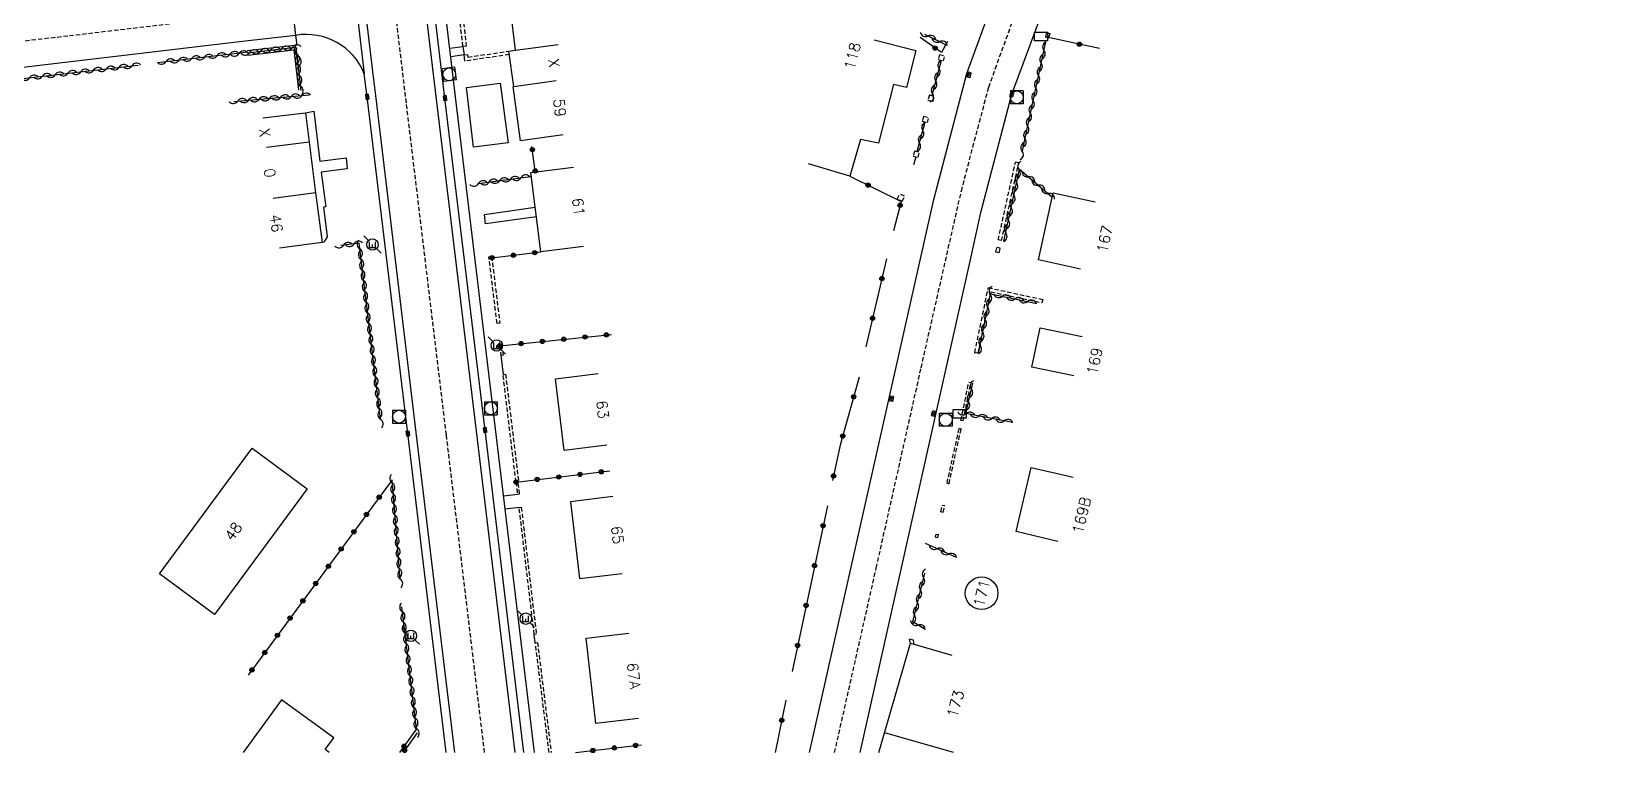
# Model space of a CAD drawing. Header units: millimetres. Extents: x 115000 to 116001, y 121000 to 122001.
# Drawn here: x 115816.5 to 116000.8, y 120999.9 to 121084 of the extents above; entities that cross this region are included whole.
import ezdxf
from ezdxf.enums import TextEntityAlignment as Align

# ---------------------------------------------------------------- set-up
doc = ezdxf.new("R2010")
doc.units = ezdxf.units.MM
doc.linetypes.add('DASHED', pattern=[0.75, 0.5, -0.25])
doc.layers.get('0').update_dxf_attribs({"linetype": 'CONTINUOUS'})
for name, color, linetype in [('W0001', 6, 'DASHED'), ('W0008', 7, 'CONTINUOUS'), ('W0100', 7, 'CONTINUOUS'), ('W0112', 1, 'DASHED'), ('W0310', 3, 'CONTINUOUS'), ('W0322', 7, 'CONTINUOUS'), ('W0334', 7, 'CONTINUOUS'), ('W0400', 7, 'CONTINUOUS'), ('W0420', 7, 'CONTINUOUS'), ('W0471', 7, 'CONTINUOUS'), ('W0991', 7, 'CONTINUOUS'), ('W1102', 7, 'CONTINUOUS'), ('W1471', 7, 'CONTINUOUS')]:
    doc.layers.add(name, color=color, linetype=linetype)
doc.styles.get("Standard").update_dxf_attribs({"font": 'romans.shx', "width": 0.85})

# ---------------------------------------------------------------- blocks, each defined once
blk = doc.blocks.new('t322o')
at = {"color": 0, "linetype": 'Continuous'}
for radius in [0.25, 0.15]:
    blk.add_circle((0, 0), radius, dxfattribs=at)
blk = doc.blocks.new('t310o')
at = {"color": 0, "linetype": 'Continuous'}
for centre, start, end in [((-0.5, 0.38), 216.8699, 323.1304), ((0.5, -0.37), 36.8699, 143.1303)]:
    blk.add_arc(centre, 0.625, start, end, dxfattribs=at)
blk = doc.blocks.new('T400')
for p, q in [((-0.15, 0.3), (0.15, 0.3)), ((-0.15, -0.25), (-0.15, 0.3)), ((-0.15, 0.15), (0.15, 0.15)), ((-0.15, 0), (0.15, 0)), ((0.15, 0.3), (0.15, -0.25)), ((-0.15, -0.15), (0.15, -0.15)), ((-0.15, -0.25), (-0.15, -0.3)), ((-0.15, -0.3), (0.15, -0.3)), ((0.15, -0.3), (0.15, -0.25))]:
    blk.add_line(p, q)
blk = doc.blocks.new('T420')
for p, q in [((0.75, 0.75), (-0.75, 0.75)), ((-0.75, 0.75), (-0.75, -0.75)), ((0.75, 0.75), (0.75, -0.75)), ((0.75, -0.75), (-0.75, -0.75))]:
    blk.add_line(p, q)
blk.add_ellipse((0, 0), major_axis=(-0.53, 0.53), ratio=1, start_param=3.926991, end_param=10.210176)
blk = doc.blocks.new('T1471')
at = {"color": 0, "linetype": 'Continuous', "flags": 128}
blk.add_lwpolyline([(-0.75, -0.5), (-0.75, 0.5), (0.75, 0.5), (0.75, -0.5), (-0.75, -0.5)], dxfattribs=at)
blk = doc.blocks.new('T471')
for p, q in [((-0.333334, 0.333334), (-0.333334, -0.333334)), ((-0.333334, 0.333334), (0.333334, 0.333334)), ((-0.333334, 0), (0, 0)), ((0.500001, 0.500001), (1.000002, 1.000002)), ((-0.500001, -0.500001), (-1.000002, -1.000002)), ((-0.333334, -0.333334), (0.333334, -0.333334))]:
    blk.add_line(p, q)
blk.add_ellipse((0, 0), major_axis=(0.471405, 0.471405), ratio=1, start_param=5.4977871438, end_param=11.780972451)

msp = doc.modelspace()

# ---------------------------------------------------------------- linework, layer by layer
at = {"layer": 'W0001'}
msp.add_lwpolyline([(115869.22, 121000), (115864.77, 121037.03), (115860.11, 121075.71), (115855.36, 121115.59), (115852.71, 121137.66), (115847.84, 121177.91), (115844.1, 121209.1), (115842.47, 121222.59), (115836.34, 121273.66), (115831.21, 121316.33), (115830.35, 121323.57), (115829.35, 121331.95), (115827.26, 121350.11, -0.193961), (115832.79, 121374.85)], format="xyb", dxfattribs=at)
for points in [[(115909.98, 121000), (115914.83, 121021.52), (115920.06, 121044.84), (115924.74, 121065.44), (115927.92, 121077.53), (115931.9, 121088.54), (115936.9, 121100.18), (115943.78, 121113.66), (115950.46, 121125.02), (115959.03, 121137.34), (115984.78, 121174.66), (116000, 121196.72)], [(115626.76, 121169.32), (115644.1, 121169.15), (115647.92, 121167.95), (115654.66, 121167.56), (115664.8, 121159.26), (115682.05, 121146.79), (115702.35, 121132.15), (115732.09, 121110.69), (115748.51, 121098.81), (115771.52, 121082.01), (115775.87, 121079.11), (115794.87, 121080.53), (115820.87, 121083.54), (115840.13, 121085.82)]]:
    msp.add_lwpolyline(points, dxfattribs=at)
at = {"layer": 'W0008'}
msp.add_line((115847.22, 121083.61), (115847.4, 121083.62), dxfattribs=at)
at = {"layer": 'W0008', "flags": 128}
msp.add_lwpolyline([(115587.28, 121549.33), (115624.23, 121567.79), (115642.45, 121576.79), (115645.64, 121578.49), (115646.06, 121576.75, -0.001962), (115650.12, 121558.48, -0.003583), (115652.23, 121548.45, -0.000001), (115655.3, 121533.37, -0.000001), (115657, 121525, -0.000046), (115660.51, 121507.68, -0.002211), (115660.58, 121507.32, -0.422754), (115660.47, 121507.16, 0.208548), (115660.18, 121506.97, 0.09945), (115660.05, 121506.66, 0.093579), (115660.05, 121506.31), (115662.61, 121490.88)], format="xyb", dxfattribs=at)
at = {"layer": 'W0008'}
for points in [[(115912.94, 121000), (115925.91, 121057.94), (115927.02, 121062.93), (115930.63, 121076.73), (115937.01, 121093.96), (115950.22, 121119.37), (115954.22, 121125.37), (116000, 121191.73)], [(115907.06, 121000), (115921.55, 121064.45), (115925.39, 121079.12), (115929.94, 121091.7), (115936.08, 121105.74), (115941.18, 121115.36), (115941.81, 121116.95), (115941.75, 121118.57), (115940.24, 121120.35), (115886.44, 121160.86), (115869.83, 121173.39), (115857.35, 121182.79)], [(115795.13, 121077.46), (115841.36, 121082.92)]]:
    msp.add_lwpolyline(points, dxfattribs=at)
for points in [[(115873.78, 121000), (115869.27, 121037.57), (115864.61, 121076.25), (115859.86, 121116.13), (115857.2, 121138.2), (115852.33, 121178.45), (115852.31, 121178.72, -0.543993), (115858.47, 121181.95, -0.543993)], [(115864.75, 121000), (115860.28, 121037.18), (115855.56, 121076.42), (115855.21, 121079.1, 0.353861), (115847.24, 121083.57), (115841.36, 121082.9)]]:
    msp.add_lwpolyline(points, format="xyb", dxfattribs=at)
at = {"layer": 'W0100'}
for points in [[(115878.37, 121071.97), (115873.41, 121071.29), (115872.54, 121077.6), (115872.62, 121077.61), (115872.05, 121081.73), (115872.83, 121081.83), (115872.24, 121086.67), (115866.31, 121085.7), (115865.68, 121090.74), (115864.61, 121099.72), (115869.4, 121101.77)], [(115914.59, 121083.04), (115919.43, 121081.81), (115918.35, 121077.51), (115916.83, 121077.85), (115915.08, 121071.01), (115913.01, 121071.45), (115911.75, 121067.18), (115906.95, 121068.6)], [(115843.4, 121073.95), (115848.37, 121074.56), (115848.79, 121071.13), (115849.55, 121065.21), (115850.31, 121059.43), (115845.35, 121058.78)], [(115880.73, 121058.96), (115875.77, 121058.34), (115874.62, 121067.59), (115879.58, 121068.21)], [(115938.61, 121056.34), (115933.72, 121057.41), (115935.43, 121065.23), (115940.32, 121064.16)], [(115937.85, 121043.9), (115932.96, 121044.92), (115933.9, 121049.47), (115938.8, 121048.46)], [(115883.46, 121035.81), (115878.5, 121035.21), (115877.49, 121043.55), (115882.45, 121044.15)], [(115935.97, 121024.6), (115931.1, 121025.76), (115932.88, 121033.23), (115937.74, 121032.07)], [(115884.17, 121029.82), (115879.21, 121029.23), (115880.27, 121020.29), (115885.23, 121020.88)], [(115887.16, 121003.97), (115882.19, 121003.4), (115881.05, 121013.34), (115886.02, 121013.91)], [(115915.14, 121000), (115918.81, 121012.73), (115923.62, 121011.35)], [(115851.14, 121000), (115850.67, 121000.35), (115851.66, 121001.71), (115845.58, 121006.15), (115841.1, 121000)]]:
    msp.add_lwpolyline(points, dxfattribs=at)
msp.add_lwpolyline([(115842.14, 121035.47), (115848.58, 121030.73), (115837.78, 121016.08), (115831.35, 121020.82)], close=True, dxfattribs=at)
at = {"layer": 'W0112'}
for p, q in [((115934.51, 121083.38), (115934.89, 121083.26)), ((115934.66, 121083.9), (115935.05, 121083.78)), ((115922.19, 121081.35), (115922.03, 121080.74)), ((115922.19, 121081.35), (115922.8, 121081.2)), ((115921.01, 121076.62), (115920.84, 121076.03)), ((115921.01, 121076.62), (115921.6, 121076.47)), ((115920.32, 121074.14), (115920.17, 121073.56)), ((115920.32, 121074.14), (115920.94, 121074)), ((115919.27, 121070.1), (115919.12, 121069.5)), ((115919.27, 121070.1), (115919.87, 121069.96)), ((115929.41, 121059.65), (115931.42, 121068.72)), ((115931.42, 121068.72), (115931.04, 121068.8)), ((115917.28, 121064.49), (115917.55, 121065.07)), ((115917.28, 121064.49), (115917.86, 121064.24)), ((115928.87, 121058.89), (115929.26, 121058.82)), ((115929.15, 121058.23), (115929.26, 121058.82)), ((115934.21, 121052.8), (115934.12, 121052.41)), ((115926.71, 121046.59), (115926.31, 121046.52)), ((115924.94, 121038.64), (115925.86, 121043.07)), ((115925.86, 121043.07), (115925.6, 121043.13)), ((115923.3, 121031.33), (115924.71, 121037.72)), ((115923.07, 121031.4), (115923.3, 121031.33)), ((115922.8, 121028.75), (115922.51, 121028.8)), ((115922.63, 121027.99), (115922.8, 121028.75)), ((115921.71, 121025.11), (115922, 121025.05)), ((115922, 121025.05), (115922.09, 121025.39)), ((115919.26, 121012.61), (115919.15, 121013.14))]:
    msp.add_line(p, q, dxfattribs=at)
for points in [[(115866.7, 121085.75), (115867.08, 121082.31), (115866.69, 121082.26), (115866.31, 121085.7)], [(115934.66, 121083.9), (115934.51, 121083.38)], [(115935.05, 121083.78), (115934.89, 121083.26)], [(115872.1, 121081.34), (115866.94, 121080.57), (115866.88, 121081), (115866.85, 121081.3), (115867.24, 121081.34), (115867.28, 121081.05), (115867.28, 121081.03), (115872.05, 121081.73)], [(115922.03, 121080.74), (115922.64, 121080.59), (115922.8, 121081.2)], [(115920.84, 121076.03), (115921.43, 121075.87), (115921.6, 121076.47)], [(115920.17, 121073.56), (115920.78, 121073.41), (115920.94, 121074)], [(115919.12, 121069.5), (115919.72, 121069.36), (115919.87, 121069.96)], [(115929.41, 121059.65), (115929.03, 121059.73), (115931.04, 121068.8)], [(115917.86, 121064.24), (115918.13, 121064.82), (115917.55, 121065.07)], [(115929.15, 121058.23), (115928.76, 121058.3), (115928.87, 121058.89)], [(115926.31, 121046.52), (115926.3, 121046.61), (115927.88, 121054.17), (115934.21, 121052.8)], [(115926.71, 121046.59), (115926.7, 121046.61), (115928.19, 121053.69), (115934.12, 121052.41)], [(115924.94, 121038.64), (115924.68, 121038.71), (115925.6, 121043.13)], [(115923.07, 121031.4), (115924.49, 121037.78), (115924.71, 121037.72)], [(115922.63, 121027.99), (115922.34, 121028.05), (115922.51, 121028.8)], [(115921.71, 121025.11), (115921.8, 121025.45), (115922.09, 121025.39)], [(115876.73, 121000), (115875.13, 121012.79), (115875.38, 121012.82), (115876.98, 121000)], [(115918.81, 121012.73), (115918.7, 121013.26), (115919.15, 121013.14)]]:
    msp.add_lwpolyline(points, dxfattribs=at)
for points in [[(115870.67, 121050.01), (115869.73, 121057.76), (115870.05, 121057.8), (115870.99, 121050.05)], [(115870.98, 121047.4), (115871.11, 121046.29), (115871.41, 121046.33), (115871.28, 121047.43)], [(115872.88, 121031.52), (115871.37, 121044.06), (115871.66, 121044.1), (115873.18, 121031.55)], [(115872.88, 121031.52), (115873.05, 121030.11), (115873.3, 121030.14), (115873.13, 121031.55)], [(115873.49, 121028.58), (115875.25, 121013.79), (115875, 121013.76), (115873.25, 121028.55)]]:
    msp.add_lwpolyline(points, close=True, dxfattribs=at)
at = {"layer": 'W0310'}
for p, q in [((115923.1, 121082.4), (115920.49, 121083.68)), ((115934.55, 121082.8), (115931.79, 121069.97)), ((115831.14, 121080.4), (115841.71, 121081.63)), ((115922.39, 121080.65), (115921.31, 121076.57)), ((115919.59, 121070.06), (115920.53, 121073.45)), ((115919.19, 121068.51), (115919.46, 121069.42)), ((115924.17, 121022.73), (115920.56, 121024.34))]:
    msp.add_line(p, q, dxfattribs=at)
for points in [[(115841.62, 121081.55), (115847.24, 121082.2), (115847.84, 121077.16)], [(115813.32, 121073.29), (115812.73, 121078.22), (115828.9, 121080.1)], [(115840.04, 121075.88), (115848.82, 121076.62)], [(115929.7, 121059.57), (115931.49, 121067.99), (115935.29, 121064.74)], [(115868.51, 121066.31), (115874.57, 121067.13)], [(115857.12, 121038.83), (115854.61, 121059.35), (115852.49, 121059.09)], [(115926.74, 121046.48), (115928.14, 121053.44), (115933.54, 121052.34)], [(115930.72, 121038.45), (115925.24, 121039.52), (115926.09, 121043.05)], [(115859.4, 121020.21), (115858.45, 121031.77)], [(115920.54, 121014.35), (115919.09, 121015.22), (115920.47, 121020.89)], [(115861.31, 121002.76), (115859.58, 121016.98)]]:
    msp.add_lwpolyline(points, dxfattribs=at)
at = {"layer": 'W0322'}
for p, q in [((115940.81, 121082.03), (115934.51, 121083.38)), ((115916.02, 121057.54), (115913.62, 121047.26)), ((115909.14, 121028.75), (115905.02, 121009.44)), ((115904.3, 121006.09), (115903.04, 121000))]:
    msp.add_line(p, q, dxfattribs=at)
for points in [[(115923.11, 121082.86), (115922.43, 121081.57), (115919.93, 121083.3)], [(115875.12, 121067.77), (115874.73, 121070.61)], [(115911.75, 121067.18), (115917.72, 121064.21), (115916.82, 121060.81)], [(115870.07, 121057.65), (115875.77, 121058.34)], [(115870.98, 121047.4), (115883.99, 121048.73)], [(115912.83, 121043.74), (115910.64, 121035.81), (115909.74, 121031.7)], [(115858.45, 121031.77), (115841.68, 121009.02)], [(115872.88, 121031.52), (115883.82, 121032.83)], [(115861.31, 121002.76), (115859.31, 121000)], [(115861.38, 121002.28), (115859.73, 121000)], [(115879.79, 121000), (115887.51, 121000.91)]]:
    msp.add_lwpolyline(points, dxfattribs=at)
at = {"layer": 'W0334'}
msp.add_line((115871.11, 121046.29), (115871.37, 121044.06), dxfattribs=at)
for points in [[(115872.77, 121000), (115868.28, 121037.45), (115863.61, 121076.13), (115858.86, 121116.01), (115856.21, 121138.08), (115851.34, 121178.33), (115847.6, 121209.52), (115845.98, 121223.01), (115839.84, 121274.08), (115834.72, 121316.75), (115833.84, 121323.99), (115832.83, 121332.36), (115830.74, 121350.6, -0.117635), (115831.7, 121364.68), (115832.66, 121364.38)], [(115875.04, 121000), (115870.51, 121037.72), (115865.85, 121076.39), (115861.1, 121116.28), (115858.44, 121138.35), (115853.58, 121178.58), (115853.56, 121178.71, -0.570741)]]:
    msp.add_lwpolyline(points, format="xyb", dxfattribs=at)
for points in [[(115865.75, 121000), (115861.27, 121037.3), (115856.55, 121076.55), (115856.19, 121079.34), (115854.14, 121096.71), (115851.84, 121115.69), (115848.38, 121144.64), (115843.72, 121183.23), (115839.21, 121220.73), (115832.89, 121273.36), (115828.65, 121308.77), (115826.88, 121323.25), (115825.22, 121336.64), (115825.02, 121337.75), (115824.84, 121338.63), (115823.87, 121338.4)], [(115853.15, 121096.59), (115855.21, 121079.1)], [(115847.24, 121083.57), (115846.57, 121089.61)], [(115841.57, 121081.81), (115847.39, 121082.48), (115847.24, 121083.57)], [(115841.67, 121081.26), (115847.01, 121081.89), (115847.57, 121077.22)], [(115865.17, 121082.06), (115866.69, 121082.26), (115866.85, 121081.3), (115865.29, 121081.07)], [(115848.37, 121074.56), (115849.32, 121074.72), (115850.03, 121068.9), (115853.09, 121069.29), (115853.23, 121068.01), (115850.21, 121067.64), (115850.74, 121063.57), (115850.45, 121063.53), (115850.89, 121060.11), (115850.51, 121059.47), (115850.31, 121059.43)], [(115875.26, 121062.42), (115869.34, 121061.62), (115869.2, 121062.71), (115875.12, 121063.56)], [(115871.45, 121029.91), (115873.05, 121030.11)], [(115873.25, 121028.55), (115871.63, 121028.36)], [(115875.13, 121012.79), (115875, 121013.76)]]:
    msp.add_lwpolyline(points, dxfattribs=at)
msp.add_lwpolyline([(115871.97, 121071.06), (115867.93, 121070.55), (115867.11, 121077.5), (115871.04, 121078.01)], close=True, dxfattribs=at)
at = {"layer": 'W1102'}
for p, q in [((115872.83, 121081.83), (115877.78, 121082.51)), ((115872.62, 121077.61), (115877.57, 121078.29)), ((115848.79, 121071.13), (115843.83, 121070.5)), ((115849.55, 121065.21), (115844.59, 121064.57)), ((115923.82, 121000), (115915.81, 121002.31))]:
    msp.add_line(p, q, dxfattribs=at)
msp.add_circle((115927.1, 121018.56), 1.9, dxfattribs=at)

# ---------------------------------------------------------------- block references
at = {"layer": 'W0310'}
for p, rotation in [((115920.86, 121083.5), 153.8304931848197), ((115922.21, 121082.84), 153.8304931848197), ((115934.34, 121081.82), 257.8364631696965), ((115832.13, 121080.51), 6.643374238347969), ((115833.62, 121080.68), 6.643374238347969), ((115835.11, 121080.86), 6.643374238347969), ((115836.6, 121081.03), 6.643374238347969), ((115838.09, 121081.21), 6.643374238347969), ((115839.58, 121081.38), 6.643374238347969), ((115840.63, 121081.44), 6.562517108356851), ((115841.87, 121081.58), 6.562517108356851), ((115843.11, 121081.72), 6.562517108356851), ((115844.35, 121081.87), 6.562517108356851), ((115845.59, 121082.01), 6.562517108356851), ((115846.83, 121082.15), 6.562517108356851), ((115847.34, 121081.37), 276.784465625231), ((115847.53, 121081.09), 279.9191101963942), ((115847.49, 121080.13), 276.784465625231), ((115934.02, 121080.35), 257.8364631696965), ((115817.73, 121078.8), 6.647941198274649), ((115819.22, 121078.98), 6.647941198274649), ((115820.71, 121079.15), 6.647941198274649), ((115822.2, 121079.32), 6.647941198274649), ((115823.69, 121079.5), 6.647941198274649), ((115825.18, 121079.67), 6.647941198274649), ((115826.67, 121079.85), 6.647941198274649), ((115828.16, 121080.02), 6.647941198274649), ((115847.64, 121078.89), 276.784465625231), ((115921.75, 121078.23), 255.2820897609393), ((115922.13, 121079.68), 255.2820897609393), ((115933.71, 121078.89), 257.8364631696965), ((115816.24, 121078.63), 6.647941198274649), ((115847.79, 121077.64), 276.784465625231), ((115921.37, 121076.78), 255.2820897609393), ((115933.39, 121077.42), 257.8364631696965), ((115840.48, 121075.91), 4.83715613004024), ((115841.73, 121076.02), 4.83715613004024), ((115842.97, 121076.12), 4.83715613004024), ((115844.22, 121076.23), 4.83715613004024), ((115845.46, 121076.33), 4.83715613004024), ((115846.71, 121076.44), 4.83715613004024), ((115847.95, 121076.54), 4.83715613004024), ((115932.76, 121074.49), 257.8364631696965), ((115933.08, 121075.95), 257.8364631696965), ((115920.26, 121072.47), 74.60485336873616), ((115932.44, 121073.02), 257.8364631696965), ((115919.86, 121071.02), 74.60485336873616), ((115932.13, 121071.55), 257.8364631696965), ((115931.81, 121070.09), 257.8364631696965), ((115931.47, 121067.88), 77.98136456690767), ((115868.51, 121066.31), 7.687941432655487), ((115869.75, 121066.48), 7.687941432655487), ((115870.99, 121066.64), 7.687941432655487), ((115872.23, 121066.81), 7.687941432655487), ((115873.46, 121066.98), 7.687941432655487), ((115931.16, 121066.41), 77.98136456690767), ((115932.55, 121067.09), 319.4697217362688), ((115933.69, 121066.11), 319.4697217362688), ((115930.54, 121063.48), 77.98136456690767), ((115930.85, 121064.95), 77.98136456690767), ((115934.83, 121065.14), 319.4697217362688), ((115930.22, 121062.01), 77.98136456690767), ((115929.91, 121060.54), 77.98136456690767), ((115852.79, 121059.13), 186.883146927731), ((115854.03, 121059.28), 186.883146927731), ((115854.69, 121058.69), 96.96505482743478), ((115854.84, 121057.45), 96.96505482743478), ((115854.99, 121056.21), 96.96505482743478), ((115855.15, 121054.96), 96.96505482743478), ((115855.3, 121053.72), 96.96505482743478), ((115855.45, 121052.48), 96.96505482743478), ((115928.12, 121053.34), 78.59687719378023), ((115929.51, 121053.16), 348.4190765959621), ((115930.98, 121052.86), 348.4190765959621), ((115855.6, 121051.24), 96.96505482743478), ((115927.53, 121050.4), 78.59687719378023), ((115927.82, 121051.87), 78.59687719378023), ((115932.45, 121052.56), 348.4190765959621), ((115855.75, 121050), 96.96505482743478), ((115855.9, 121048.76), 96.96505482743478), ((115927.23, 121048.93), 78.59687719378023), ((115856.06, 121047.52), 96.96505482743478), ((115926.93, 121047.46), 78.59687719378023), ((115856.21, 121046.28), 96.96505482743478), ((115856.36, 121045.04), 96.96505482743478), ((115856.51, 121043.8), 96.96505482743478), ((115856.66, 121042.56), 96.96505482743478), ((115856.81, 121041.32), 96.96505482743478), ((115925.92, 121042.35), 76.38087824781297), ((115856.97, 121040.08), 96.96505482743478), ((115925.57, 121040.89), 76.38087824781297), ((115857.12, 121038.83), 96.96505482743478), ((115925.32, 121039.5), 169.0138027510772), ((115926.79, 121039.22), 169.0138027510772), ((115928.27, 121038.93), 169.0138027510772), ((115929.74, 121038.65), 169.0138027510772), ((115858.48, 121031.42), 94.72948265625524), ((115858.58, 121030.17), 94.72948265625524), ((115858.68, 121028.93), 94.72948265625524), ((115858.79, 121027.68), 94.72948265625524), ((115858.89, 121026.44), 94.72948265625524), ((115858.99, 121025.19), 94.72948265625524), ((115859.1, 121023.95), 94.72948265625524), ((115921.89, 121023.75), 155.8860241087925), ((115923.26, 121023.14), 155.8860241087925), ((115859.2, 121022.7), 94.72948265625524), ((115859.3, 121021.45), 94.72948265625524), ((115859.4, 121020.21), 94.72948265625524), ((115920.34, 121020.38), 76.29241942837476), ((115919.63, 121017.46), 76.29241942837476), ((115919.99, 121018.92), 76.29241942837476), ((115859.65, 121016.41), 96.93210583775453), ((115919.28, 121016.01), 76.29241942837476), ((115859.8, 121015.17), 96.93210583775453), ((115859.95, 121013.93), 96.93210583775453), ((115919.68, 121014.86), 148.9085364864243), ((115860.1, 121012.68), 96.93210583775453), ((115860.25, 121011.44), 96.93210583775453), ((115860.4, 121010.2), 96.93210583775453), ((115860.55, 121008.96), 96.93210583775453), ((115860.7, 121007.72), 96.93210583775453), ((115860.85, 121006.48), 96.93210583775453), ((115861, 121005.24), 96.93210583775453), ((115861.16, 121004), 96.93210583775453), ((115861.31, 121002.76), 96.93210583775453)]:
    msp.add_blockref('t310o', p, dxfattribs=dict(at, rotation=rotation))
at = {"layer": 'W0322'}
for p, rotation in [((115938.49, 121082.53), 167.9115040989832), ((115921.68, 121082.09), 145.3001723079113), ((115874.78, 121070.25), 97.87081646301556), ((115875.12, 121067.77), 97.87081646301556), ((115913.87, 121066.12), 333.5387562192324), ((115917.6, 121063.77), 255.2125193525507), ((115870.1, 121057.65), 6.884334099053191), ((115872.58, 121057.95), 6.884334099053191), ((115875.06, 121058.25), 6.884334099053191), ((115915.48, 121055.23), 256.8435200818664), ((115914.4, 121050.6), 256.8435200818664), ((115873.47, 121047.65), 5.85080548375241), ((115875.95, 121047.91), 5.85080548375241), ((115878.44, 121048.16), 5.85080548375241), ((115880.93, 121048.42), 5.85080548375241), ((115883.41, 121048.67), 5.85080548375241), ((115870.98, 121047.4), 5.85080548375241), ((115912.2, 121041.45), 254.5531388429316), ((115910.93, 121036.87), 254.5531388429316), ((115882.81, 121032.71), 6.842183399059595), ((115872.88, 121031.52), 6.842183399059595), ((115875.36, 121031.82), 6.842183399059595), ((115877.85, 121032.11), 6.842183399059595), ((115880.33, 121032.41), 6.842183399059595), ((115909.86, 121032.24), 257.6426271176927), ((115856.96, 121029.76), 233.6135671528907), ((115855.48, 121027.75), 233.6135671528907), ((115854, 121025.73), 233.6135671528907), ((115908.64, 121026.43), 257.9521644484848), ((115852.52, 121023.72), 233.6135671528907), ((115851.03, 121021.71), 233.6135671528907), ((115907.65, 121021.79), 257.9521644484848), ((115849.55, 121019.7), 233.6135671528907), ((115848.07, 121017.68), 233.6135671528907), ((115906.66, 121017.14), 257.9521644484848), ((115846.58, 121015.67), 233.6135671528907), ((115845.1, 121013.66), 233.6135671528907), ((115905.67, 121012.49), 257.9521644484848), ((115843.62, 121011.65), 233.6135671528907), ((115842.13, 121009.63), 233.6135671528907), ((115903.82, 121003.76), 258.3259377069955), ((115859.84, 121000.73), 234.0525772585878), ((115859.91, 121000.25), 234.0525772585954), ((115881.84, 121000.24), 6.741736760709902), ((115884.33, 121000.54), 6.741736760709902), ((115886.81, 121000.83), 6.741736760709902)]:
    msp.add_blockref('t322o', p, dxfattribs=dict(at, rotation=rotation))
at = {"layer": 'W0400'}
for p, rotation in [((115925.65, 121078.95), 165.8839693443533), ((115855.56, 121076.42), 6.827942019950969), ((115864.61, 121076.25), 186.7911027985751), ((115930.62, 121076.71), 165.6505597554705), ((115916.63, 121041.21), 168.6039409416946), ((115921.48, 121039.52), 347.4382017326432), ((115860.28, 121037.18), 6.883146927730869), ((115869.27, 121037.57), 186.8831469277308)]:
    msp.add_blockref('T400', p, dxfattribs=dict(at, rotation=rotation))
at = {"layer": 'W0420'}
for p, rotation in [((115865.11, 121079.03), 277.4278141177691), ((115869.95, 121040.12), 90), ((115859.25, 121039.13), 90)]:
    msp.add_blockref('T420', p, dxfattribs=dict(at, rotation=rotation))
for p in [(115931.2, 121076.34), (115922.92, 121038.77)]:
    msp.add_blockref('T420', p, dxfattribs=at)
at = {"layer": 'W0471', "rotation": 90}
for p in [(115856.17, 121059.19), (115870.64, 121047.43), (115874.02, 121015.6), (115860.64, 121013.61)]:
    msp.add_blockref('T471', p, dxfattribs=at)
at = {"layer": 'W1471'}
for p in [(115934, 121083.44), (115924.54, 121039.48)]:
    msp.add_blockref('T1471', p, dxfattribs=at)

# ---------------------------------------------------------------- texts
at = {"layer": 'W0991'}
for s, rotation, p in [('118', 75.8072, (115912.05, 121081.16)), ('X', 277.8506, (115877.29, 121080.35)), ('59', 277.1639, (115877.97, 121075.13)), ('X', 276.9665, (115843.62, 121072.23)), ('0', 277.3523, (115844.21, 121067.54)), ('61', 277.0888, (115880.16, 121063.58)), ('46', 277.4713, (115844.97, 121061.68)), ('167', 77.6522, (115941.42, 121059.82)), ('169', 78.3011, (115940.25, 121045.61)), ('63', 276.8889, (115882.96, 121039.98)), ('169B', 76.6206, (115938.74, 121027.64)), ('48', 53.6136, (115839.96, 121025.77)), ('65', 276.7731, (115884.7, 121025.35)), ('171', 76.2245, (115927.11, 121018.56)), ('67A', 276.564, (115886.59, 121008.94)), ('173', 73.9213, (115924.06, 121005.68))]:
    msp.add_text(s, height=1.25, rotation=rotation, dxfattribs=at).set_placement(p, align=Align.MIDDLE)

doc.saveas('drawing.dxf')
